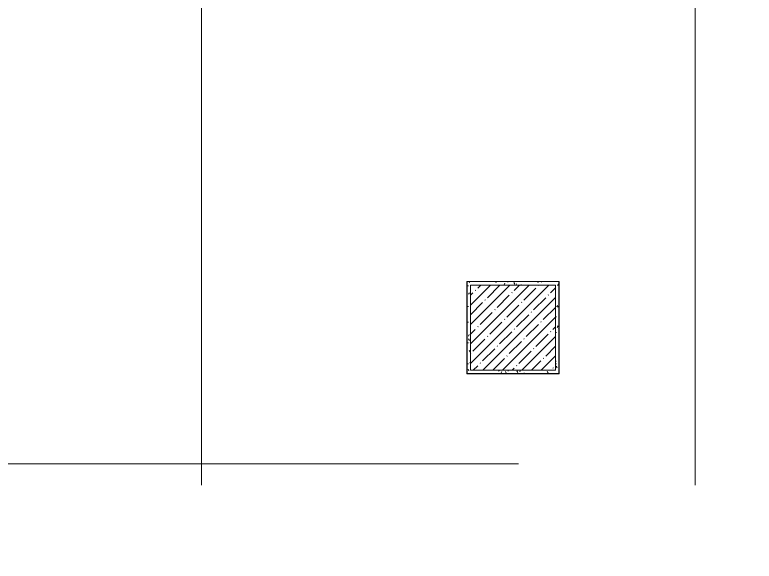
# Model space of a CAD drawing. Header units: millimetres. Extents: x -8624 to 200327, y -8553 to 29000.
# Drawn here: x 167214 to 171556, y 21579 to 24785 of the extents above; entities that cross this region are included whole.
import ezdxf

# ---------------------------------------------------------------- set-up
doc = ezdxf.new("R2010")
doc.units = ezdxf.units.MM
doc.linetypes.add('Осевая', pattern=[15875, 3175, -2381.25, 7937.5, -2381.25])
for name, color, linetype, lineweight in [('I-WALL-5', 7, 'Continuous', 9), ('S-COLS-2', 7, 'Continuous', 9), ('Оси-2', 7, 'Осевая', 9)]:
    doc.layers.add(name, color=color, linetype=linetype, lineweight=lineweight)
doc.layers.add('I-WALL-7', color=9, linetype='Continuous', lineweight=9, true_color=0x808080)
pattern_1 = [(0, (96349.85, 0), (121.92, 30.48), [10.058, -81.382, 10.058, -81.382, -487.68]), (0, (96349.85, 0), (121.92, 30.48), [-182.88, 10.058, -172.822, 10.058, -81.382, -213.36]), (0, (96349.85, 0), (121.92, 30.48), [-457.2, 10.058, -50.902, 10.058, -142.342]), (120, (96395.57, 15.24), (-87.356454, 90.345817), [10.058, -81.382, 10.058, -81.382, -487.68]), (120, (96395.57, 15.24), (-87.356454, 90.345817), [-182.88, 10.058, -172.822, 10.058, -81.382, -213.36]), (120, (96395.57, 15.24), (-87.356454, 90.345817), [-457.2, 10.058, -50.902, 10.058, -142.342]), (240, (96410.81, 76.2), (-34.563546, -120.825817), [10.058, -81.382, 10.058, -81.382, -487.68]), (240, (96410.81, 76.2), (-34.563546, -120.825817), [-182.88, 10.058, -172.822, 10.058, -81.382, -213.36]), (240, (96410.81, 76.2), (-34.563546, -120.825817), [-457.2, 10.058, -50.902, 10.058, -142.342])]

# ---------------------------------------------------------------- blocks, each defined once
blk = doc.blocks.new('BSC_Колонна _Прямоугольная - 500х500-V197-План зашивки приборов отопления в осях 3 этажа 12-23')
at = {"layer": 'S-COLS-2'}
h = blk.add_hatch(dxfattribs=at)
h.set_pattern_fill('FP_149', color=256, style=0, pattern_type=2)
h.set_pattern_definition([(45, (-73790, -22950), (-57.02463, 57.02463), []), (45, (-73732.975, -22950), (-57.02463, 57.02463), [100.806, -20.161, 3.353, -16.808])])
h.paths.add_polyline_path([(-250, -250), (250, -250), (250, 250), (-250, 250)])
for p, q in [((250, 250), (-250, 250)), ((-250, 250), (-250, -250)), ((250, -250), (250, 250)), ((-250, -250), (250, -250))]:
    blk.add_line(p, q, dxfattribs=at)

msp = doc.modelspace()

# ---------------------------------------------------------------- hatches: boundary and pattern name
at = {"layer": 'I-WALL-7'}
h = msp.add_hatch(dxfattribs=at)
h.set_pattern_fill('FP_183', color=256, style=0, pattern_type=2)
h.set_pattern_definition(pattern_1)
h.paths.add_polyline_path([(170389.8, 23200), (170409.8, 23200), (170409.8, 23220), (169869.8, 23220), (169869.8, 23200), (169889.8, 23200)])
h = msp.add_hatch(dxfattribs=at)
h.set_pattern_fill('FP_183', color=256, style=0, pattern_type=2)
h.set_pattern_definition(pattern_1)
h.paths.add_polyline_path([(169889.8, 22680), (169889.8, 23200), (169869.8, 23200), (169869.8, 22680)])
h = msp.add_hatch(dxfattribs=at)
h.set_pattern_fill('FP_183', color=256, style=0, pattern_type=2)
h.set_pattern_definition(pattern_1)
h.paths.add_polyline_path([(170409.8, 22700), (170409.8, 23200), (170389.8, 23200), (170389.8, 22700)])
h = msp.add_hatch(dxfattribs=at)
h.set_pattern_fill('FP_183', color=256, style=0, pattern_type=2)
h.set_pattern_definition(pattern_1)
h.paths.add_polyline_path([(170389.8, 22680), (170409.8, 22680), (170409.8, 22700), (169889.8, 22700), (169889.8, 22680)])

# ---------------------------------------------------------------- linework, layer by layer
at = {"layer": 'I-WALL-5'}
for p, q in [((170410.8, 23221), (169868.8, 23221)), ((169868.8, 23221), (169868.8, 22679)), ((170409.8, 23220), (169869.8, 23220)), ((169869.8, 23220), (169869.8, 22680)), ((170409.8, 22680), (170409.8, 23220)), ((170410.8, 22679), (170410.8, 23221)), ((169868.8, 22679), (170410.8, 22679)), ((169869.8, 22680), (170409.8, 22680))]:
    msp.add_line(p, q, dxfattribs=at)
at = {"layer": 'Оси-2'}
for p, q in [((171209.8, 593.7), (171209.8, 24898.1)), ((168309.8, 593.7), (168309.8, 24850)), ((135246.3, 22150), (178409.8, 22150))]:
    msp.add_line(p, q, dxfattribs=at)

# ---------------------------------------------------------------- block references
at = {"layer": 'S-COLS-2'}
msp.add_blockref('BSC_Колонна _Прямоугольная - 500х500-V197-План зашивки приборов отопления в осях 3 этажа 12-23', (170139.8, 22950), dxfattribs=at)

doc.saveas('drawing.dxf')
